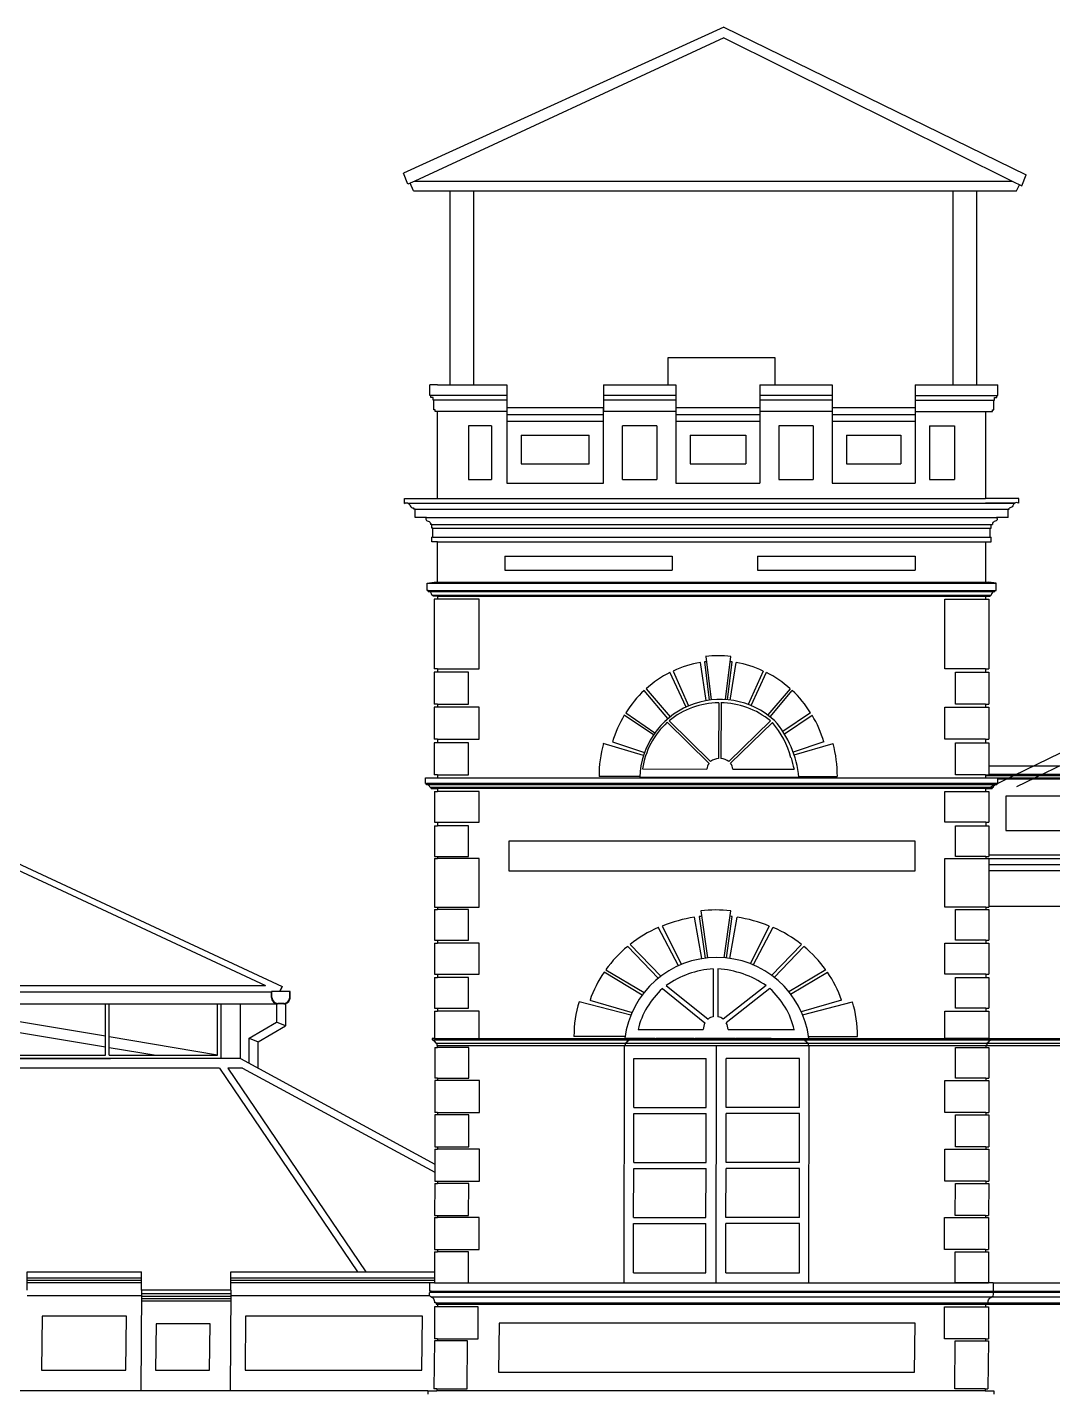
# Model space of a CAD drawing. Extents: x -43 to 90, y 6 to 81.
# Drawn here: x 42.42 to 51.07, y 67.62 to 79.13 of the extents above; entities that cross this region are included whole.
import ezdxf

# ---------------------------------------------------------------- set-up
doc = ezdxf.new("R2010")
doc.units = 0
doc.header["$LTSCALE"] = 0.1
doc.header["$MEASUREMENT"] = 0
doc.layers.add('visto', color=9, linetype='CONTINUOUS')

msp = doc.modelspace()

# ---------------------------------------------------------------- linework, layer by layer
at = {"layer": 'visto'}
for p, q in [((48.296, 79.134), (45.592, 77.901)), ((48.296, 79.134), (50.848, 77.888)), ((48.295, 79.045), (45.687, 77.834)), ((48.295, 79.045), (50.729, 77.834)), ((45.629, 77.808), (45.592, 77.901)), ((45.687, 77.834), (45.629, 77.808)), ((45.687, 77.834), (50.729, 77.834)), ((50.729, 77.834), (50.811, 77.795)), ((50.811, 77.795), (50.848, 77.888)), ((45.678, 77.754), (45.649, 77.817)), ((45.678, 77.754), (50.768, 77.754)), ((45.985, 76.114), (45.985, 77.754)), ((46.185, 76.114), (46.185, 77.754)), ((50.231, 76.114), (50.231, 77.754)), ((50.431, 76.114), (50.431, 77.754)), ((50.768, 77.754), (50.791, 77.804)), ((47.826, 76.114), (47.826, 76.346)), ((47.826, 76.346), (48.726, 76.346)), ((48.726, 76.346), (48.726, 76.114)), ((45.814, 76.024), (45.814, 76.114)), ((45.88, 76.114), (45.814, 76.114)), ((45.88, 76.114), (46.465, 76.114)), ((46.465, 76.114), (46.465, 75.924)), ((47.281, 76.114), (47.891, 76.114)), ((47.281, 76.114), (47.281, 75.924)), ((47.891, 76.114), (47.891, 75.924)), ((48.601, 76.114), (49.211, 76.114)), ((48.601, 76.114), (48.601, 75.924)), ((49.211, 76.114), (49.211, 75.924)), ((49.911, 76.114), (50.61, 76.114)), ((49.911, 76.114), (49.911, 75.924)), ((50.61, 76.024), (50.61, 76.114)), ((45.824, 76.024), (45.814, 76.024)), ((45.824, 76.009), (45.824, 76.024)), ((46.465, 76.024), (45.824, 76.024)), ((45.844, 76.009), (45.824, 76.009)), ((45.844, 75.984), (45.844, 76.009)), ((47.891, 76.024), (47.281, 76.024)), ((49.211, 76.024), (48.601, 76.024)), ((49.911, 76.024), (50.6, 76.024)), ((50.58, 75.984), (50.58, 76.009)), ((50.58, 76.009), (50.6, 76.009)), ((50.6, 76.009), (50.6, 76.024)), ((50.6, 76.024), (50.61, 76.024)), ((45.849, 75.984), (45.844, 75.984)), ((45.849, 75.904), (45.849, 75.984)), ((46.465, 75.984), (45.849, 75.984)), ((45.859, 75.904), (45.849, 75.904)), ((45.859, 75.889), (45.859, 75.904)), ((45.88, 75.889), (45.859, 75.889)), ((46.465, 75.889), (45.88, 75.889)), ((46.465, 75.924), (47.281, 75.924)), ((46.465, 75.924), (46.465, 75.889)), ((46.465, 75.924), (46.465, 75.284)), ((47.891, 75.984), (47.281, 75.984)), ((47.281, 75.924), (47.281, 75.889)), ((47.281, 75.284), (47.281, 75.924)), ((47.891, 75.889), (47.281, 75.889)), ((47.891, 75.924), (48.601, 75.924)), ((47.891, 75.924), (47.891, 75.284)), ((49.211, 75.984), (48.601, 75.984)), ((48.601, 75.924), (48.601, 75.284)), ((49.211, 75.889), (48.601, 75.889)), ((49.211, 75.924), (49.911, 75.924)), ((49.211, 75.924), (49.211, 75.284)), ((49.911, 75.984), (50.575, 75.984)), ((49.911, 75.924), (49.911, 75.284)), ((49.911, 75.889), (50.505, 75.889)), ((50.505, 75.889), (50.565, 75.889)), ((50.565, 75.889), (50.565, 75.904)), ((50.565, 75.904), (50.575, 75.904)), ((50.575, 75.904), (50.575, 75.984)), ((50.575, 75.984), (50.58, 75.984)), ((46.335, 75.769), (46.141, 75.769)), ((46.141, 75.769), (46.141, 75.314)), ((46.335, 75.769), (46.335, 75.314)), ((46.465, 75.864), (47.281, 75.864)), ((46.465, 75.809), (47.281, 75.809)), ((47.731, 75.769), (47.441, 75.769)), ((47.441, 75.314), (47.441, 75.769)), ((47.731, 75.769), (47.731, 75.314)), ((47.891, 75.864), (48.601, 75.864)), ((47.891, 75.809), (48.601, 75.809)), ((49.051, 75.769), (48.761, 75.769)), ((48.761, 75.769), (48.761, 75.314)), ((49.051, 75.769), (49.051, 75.314)), ((49.211, 75.864), (49.911, 75.864)), ((49.211, 75.809), (49.911, 75.809)), ((50.031, 75.769), (50.244, 75.769)), ((50.031, 75.769), (50.031, 75.314)), ((50.244, 75.769), (50.244, 75.314)), ((46.585, 75.689), (46.585, 75.449)), ((46.585, 75.689), (47.161, 75.689)), ((47.161, 75.449), (47.161, 75.689)), ((48.011, 75.689), (48.011, 75.449)), ((48.011, 75.689), (48.481, 75.689)), ((48.481, 75.689), (48.481, 75.449)), ((49.331, 75.689), (49.331, 75.449)), ((49.331, 75.689), (49.791, 75.689)), ((49.791, 75.689), (49.791, 75.449)), ((46.585, 75.449), (47.161, 75.449)), ((48.011, 75.449), (48.481, 75.449)), ((49.331, 75.449), (49.791, 75.449)), ((46.141, 75.314), (46.335, 75.314)), ((47.441, 75.314), (47.731, 75.314)), ((48.761, 75.314), (49.051, 75.314)), ((50.031, 75.314), (50.244, 75.314)), ((46.465, 75.284), (47.281, 75.284)), ((47.891, 75.284), (48.601, 75.284)), ((49.211, 75.284), (49.911, 75.284)), ((45.6, 75.156), (45.88, 75.156)), ((45.631, 75.116), (45.88, 75.116)), ((45.88, 75.156), (50.505, 75.156)), ((45.88, 75.116), (50.752, 75.116)), ((50.785, 75.156), (50.505, 75.156)), ((50.752, 75.116), (50.505, 75.116)), ((55.411, 75.078), (50.55, 72.72)), ((45.69, 75.064), (45.68, 75.064)), ((45.69, 75.064), (50.695, 75.064)), ((45.787, 74.994), (45.69, 74.994)), ((45.787, 74.994), (50.599, 74.994)), ((50.695, 74.994), (50.599, 74.994)), ((50.695, 75.064), (50.705, 75.064)), ((55.411, 74.966), (50.768, 72.72)), ((45.831, 74.934), (45.821, 74.934)), ((45.831, 74.934), (50.554, 74.934)), ((45.841, 74.904), (45.831, 74.904)), ((45.841, 74.904), (50.544, 74.904)), ((50.544, 74.904), (50.554, 74.904)), ((50.554, 74.934), (50.564, 74.934)), ((45.841, 74.829), (45.831, 74.829)), ((45.88, 74.789), (45.831, 74.789)), ((45.841, 74.829), (50.544, 74.829)), ((45.88, 74.789), (50.505, 74.789)), ((50.505, 74.789), (50.554, 74.789)), ((50.544, 74.829), (50.554, 74.829)), ((46.448, 74.669), (47.861, 74.669)), ((46.448, 74.669), (46.448, 74.549)), ((47.861, 74.669), (47.861, 74.549)), ((48.58, 74.669), (49.911, 74.669)), ((48.58, 74.669), (48.58, 74.549)), ((49.911, 74.669), (49.911, 74.549)), ((46.448, 74.549), (47.861, 74.549)), ((48.58, 74.549), (49.911, 74.549)), ((45.792, 74.439), (45.852, 74.449)), ((45.792, 74.439), (50.594, 74.439)), ((45.852, 74.449), (45.88, 74.449)), ((45.88, 74.449), (50.505, 74.449)), ((50.505, 74.449), (50.534, 74.449)), ((50.594, 74.439), (50.534, 74.449)), ((45.802, 74.379), (45.792, 74.379)), ((45.802, 74.379), (50.584, 74.379)), ((45.802, 74.369), (50.584, 74.369)), ((45.834, 74.339), (50.552, 74.339)), ((45.88, 74.329), (45.842, 74.329)), ((45.852, 74.304), (45.852, 73.717)), ((45.88, 74.304), (45.852, 74.304)), ((45.88, 74.329), (45.88, 74.304)), ((45.88, 74.329), (50.505, 74.329)), ((46.231, 74.304), (45.88, 74.304)), ((46.231, 73.717), (46.231, 74.304)), ((50.163, 73.717), (50.163, 74.304)), ((50.163, 74.304), (50.505, 74.304)), ((50.505, 74.329), (50.544, 74.329)), ((50.505, 74.304), (50.533, 74.304)), ((50.533, 74.304), (50.533, 73.717)), ((50.584, 74.379), (50.594, 74.379)), ((48.143, 73.821), (48.188, 73.454)), ((48.31, 73.457), (48.355, 73.821)), ((45.88, 73.717), (45.852, 73.717)), ((45.88, 73.717), (45.88, 73.687)), ((45.88, 73.717), (46.231, 73.717)), ((47.869, 73.697), (47.999, 73.404)), ((48.148, 73.448), (48.098, 73.77)), ((48.132, 73.775), (48.172, 73.452)), ((48.326, 73.456), (48.366, 73.775)), ((48.35, 73.453), (48.4, 73.77)), ((48.628, 73.697), (48.503, 73.415)), ((50.506, 73.717), (50.163, 73.717)), ((50.505, 73.717), (50.533, 73.717)), ((45.852, 73.687), (45.852, 73.417)), ((45.88, 73.687), (45.852, 73.687)), ((46.141, 73.687), (45.88, 73.687)), ((46.141, 73.417), (46.141, 73.687)), ((47.977, 73.394), (47.841, 73.687)), ((48.526, 73.406), (48.657, 73.687)), ((50.253, 73.417), (50.253, 73.687)), ((50.253, 73.687), (50.505, 73.687)), ((50.505, 73.687), (50.533, 73.687)), ((50.533, 73.687), (50.533, 73.417)), ((47.824, 73.296), (47.624, 73.534)), ((47.642, 73.549), (47.843, 73.311)), ((48.856, 73.549), (48.667, 73.327)), ((48.687, 73.312), (48.874, 73.534)), ((45.88, 73.417), (45.852, 73.417)), ((45.852, 73.392), (45.852, 73.122)), ((45.88, 73.392), (45.852, 73.392)), ((45.88, 73.417), (45.88, 73.392)), ((45.88, 73.417), (46.141, 73.417)), ((46.231, 73.392), (45.88, 73.392)), ((46.231, 73.122), (46.231, 73.392)), ((47.469, 73.346), (47.715, 73.177)), ((48.253, 73.43), (48.252, 72.959)), ((48.273, 73.43), (48.272, 72.959)), ((49.029, 73.346), (48.795, 73.186)), ((50.163, 73.122), (50.163, 73.392)), ((50.163, 73.392), (50.505, 73.392)), ((50.505, 73.417), (50.253, 73.417)), ((50.505, 73.417), (50.533, 73.417)), ((50.505, 73.392), (50.533, 73.392)), ((50.533, 73.392), (50.533, 73.122)), ((47.702, 73.159), (47.456, 73.325)), ((47.818, 73.265), (48.171, 72.919)), ((47.834, 73.277), (48.184, 72.934)), ((48.691, 73.276), (48.339, 72.934)), ((48.707, 73.263), (48.352, 72.919)), ((48.807, 73.167), (49.041, 73.325)), ((45.88, 73.122), (45.852, 73.122)), ((45.88, 73.122), (45.88, 73.092)), ((45.88, 73.122), (46.231, 73.122)), ((50.506, 73.122), (50.163, 73.122)), ((50.506, 73.122), (50.533, 73.122)), ((40.216, 73.059), (44.569, 71.035)), ((40.216, 73.008), (44.428, 71.041)), ((45.852, 73.092), (45.852, 72.822)), ((45.88, 73.092), (45.852, 73.092)), ((46.141, 73.092), (45.88, 73.092)), ((46.141, 72.822), (46.141, 73.092)), ((47.618, 72.986), (47.279, 73.087)), ((47.357, 73.099), (47.627, 73.01)), ((49.141, 73.099), (48.882, 73.014)), ((48.89, 72.989), (49.218, 73.087)), ((50.253, 72.822), (50.253, 73.092)), ((50.253, 73.092), (50.506, 73.092)), ((50.506, 73.092), (50.533, 73.092)), ((50.533, 73.092), (50.533, 72.822)), ((50.533, 72.897), (52.189, 72.897)), ((45.777, 72.796), (45.88, 72.796)), ((45.88, 72.822), (45.852, 72.822)), ((45.88, 72.822), (45.88, 72.796)), ((45.88, 72.822), (46.141, 72.822)), ((45.88, 72.796), (50.506, 72.796)), ((47.587, 72.807), (47.243, 72.807)), ((47.587, 72.801), (48.93, 72.801)), ((47.61, 72.871), (48.152, 72.87)), ((48.371, 72.87), (48.89, 72.87)), ((48.929, 72.807), (49.254, 72.807)), ((50.506, 72.822), (50.253, 72.822)), ((50.506, 72.822), (50.533, 72.822)), ((50.506, 72.817), (52.189, 72.817)), ((50.506, 72.797), (52.189, 72.797)), ((50.506, 72.796), (50.61, 72.796)), ((50.533, 72.827), (52.189, 72.827)), ((50.61, 72.787), (52.189, 72.787)), ((45.777, 72.748), (45.787, 72.748)), ((50.6, 72.748), (45.787, 72.748)), ((50.6, 72.738), (45.79, 72.738)), ((50.57, 72.715), (45.819, 72.715)), ((45.827, 72.705), (45.88, 72.705)), ((45.854, 72.681), (45.854, 72.421)), ((45.854, 72.681), (45.88, 72.681)), ((45.88, 72.705), (45.88, 72.681)), ((50.506, 72.705), (45.88, 72.705)), ((46.232, 72.681), (45.88, 72.681)), ((46.232, 72.421), (46.232, 72.681)), ((50.162, 72.421), (50.162, 72.681)), ((50.162, 72.681), (50.506, 72.681)), ((50.506, 72.705), (50.56, 72.705)), ((50.506, 72.681), (50.532, 72.681)), ((50.532, 72.681), (50.532, 72.421)), ((50.6, 72.748), (50.61, 72.748)), ((45.854, 72.421), (45.88, 72.421)), ((45.854, 72.391), (45.854, 72.131)), ((45.854, 72.391), (45.88, 72.391)), ((45.88, 72.421), (45.88, 72.391)), ((45.88, 72.421), (46.232, 72.421)), ((46.142, 72.391), (45.88, 72.391)), ((46.142, 72.131), (46.142, 72.391)), ((50.508, 72.421), (50.162, 72.421)), ((50.252, 72.131), (50.252, 72.391)), ((50.252, 72.391), (50.508, 72.391)), ((50.508, 72.421), (50.508, 72.391)), ((50.508, 72.421), (50.532, 72.421)), ((50.508, 72.391), (50.532, 72.391)), ((50.532, 72.391), (50.532, 72.131)), ((45.854, 72.131), (45.88, 72.131)), ((45.854, 72.116), (45.854, 71.704)), ((45.854, 72.116), (45.88, 72.116)), ((45.88, 72.131), (45.88, 72.116)), ((45.88, 72.131), (46.142, 72.131)), ((46.232, 72.116), (45.88, 72.116)), ((46.232, 71.704), (46.232, 72.116)), ((50.162, 71.704), (50.162, 72.116)), ((50.162, 72.116), (50.508, 72.116)), ((50.508, 72.131), (50.252, 72.131)), ((50.508, 72.131), (50.508, 72.116)), ((50.508, 72.131), (50.532, 72.131)), ((50.508, 72.116), (50.532, 72.116)), ((65.044, 72.142), (50.532, 72.142)), ((50.532, 72.116), (50.532, 71.704)), ((65.044, 72.112), (50.532, 72.112)), ((65.044, 72.062), (50.532, 72.062)), ((65.044, 72.012), (50.532, 72.012)), ((45.854, 71.704), (45.88, 71.704)), ((45.854, 71.684), (45.854, 71.424)), ((45.854, 71.684), (45.88, 71.684)), ((45.88, 71.704), (45.88, 71.684)), ((45.88, 71.704), (46.232, 71.704)), ((46.142, 71.684), (45.88, 71.684)), ((46.142, 71.424), (46.142, 71.684)), ((48.111, 71.269), (48.049, 71.62)), ((48.089, 71.625), (48.139, 71.273)), ((48.102, 71.674), (48.158, 71.275)), ((48.298, 71.276), (48.355, 71.674)), ((48.318, 71.275), (48.367, 71.625)), ((48.346, 71.271), (48.408, 71.62)), ((50.508, 71.704), (50.162, 71.704)), ((50.252, 71.424), (50.252, 71.684)), ((50.252, 71.684), (50.508, 71.684)), ((50.508, 71.704), (50.508, 71.684)), ((50.508, 71.704), (50.532, 71.704)), ((50.508, 71.684), (50.532, 71.684)), ((65.044, 71.71), (50.532, 71.71)), ((50.532, 71.684), (50.532, 71.424)), ((47.914, 71.209), (47.742, 71.534)), ((47.777, 71.544), (47.94, 71.22)), ((48.68, 71.544), (48.52, 71.226)), ((48.545, 71.215), (48.714, 71.534)), ((45.854, 71.424), (45.88, 71.424)), ((45.854, 71.399), (45.854, 71.139)), ((45.854, 71.399), (45.88, 71.399)), ((45.88, 71.424), (45.88, 71.399)), ((45.88, 71.424), (46.142, 71.424)), ((46.232, 71.399), (45.88, 71.399)), ((46.232, 71.139), (46.232, 71.399)), ((47.505, 71.389), (47.764, 71.12)), ((48.951, 71.389), (48.699, 71.128)), ((50.162, 71.139), (50.162, 71.399)), ((50.162, 71.399), (50.508, 71.399)), ((50.508, 71.424), (50.252, 71.424)), ((50.508, 71.424), (50.508, 71.399)), ((50.508, 71.424), (50.532, 71.424)), ((50.508, 71.399), (50.532, 71.399)), ((50.532, 71.399), (50.532, 71.139)), ((47.743, 71.103), (47.485, 71.373)), ((48.721, 71.111), (48.972, 71.373)), ((47.3, 71.176), (47.623, 70.982)), ((48.207, 71.184), (48.207, 70.778)), ((48.247, 71.184), (48.247, 70.778)), ((49.156, 71.176), (48.845, 70.989)), ((36.003, 71.041), (44.428, 71.041)), ((45.854, 71.139), (45.88, 71.139)), ((45.854, 71.11), (45.854, 70.85)), ((45.854, 71.11), (45.88, 71.11)), ((45.88, 71.139), (45.88, 71.11)), ((45.88, 71.139), (46.232, 71.139)), ((46.142, 71.11), (45.88, 71.11)), ((46.142, 70.85), (46.142, 71.11)), ((47.608, 70.962), (47.285, 71.155)), ((47.81, 71.042), (48.163, 70.758)), ((48.654, 71.042), (48.29, 70.758)), ((48.86, 70.969), (49.171, 71.155)), ((50.508, 71.139), (50.162, 71.139)), ((50.252, 70.85), (50.252, 71.11)), ((50.252, 71.11), (50.508, 71.11)), ((50.508, 71.139), (50.508, 71.11)), ((50.508, 71.139), (50.532, 71.139)), ((50.508, 71.11), (50.532, 71.11)), ((50.532, 71.11), (50.532, 70.85)), ((35.888, 70.991), (44.478, 70.99)), ((44.478, 70.941), (44.478, 70.991)), ((44.548, 70.991), (44.478, 70.991)), ((44.482, 70.941), (44.482, 70.991)), ((44.548, 70.991), (44.569, 71.035)), ((44.569, 71.035), (44.548, 70.991)), ((44.569, 71.035), (44.548, 70.991)), ((44.636, 70.991), (44.548, 70.991)), ((44.632, 70.941), (44.632, 70.991)), ((44.636, 70.941), (44.636, 70.991)), ((47.778, 71.017), (48.137, 70.728)), ((48.686, 71.017), (48.317, 70.728)), ((36.379, 70.887), (44.52, 70.887)), ((43.077, 70.453), (43.077, 70.887)), ((43.107, 70.453), (43.107, 70.887)), ((44.023, 70.453), (44.023, 70.887)), ((44.053, 70.425), (44.053, 70.887)), ((44.217, 70.425), (44.217, 70.887)), ((44.52, 70.888), (44.52, 70.733)), ((44.582, 70.891), (44.532, 70.891)), ((44.582, 70.887), (44.532, 70.887)), ((44.595, 70.888), (44.595, 70.702)), ((45.854, 70.85), (45.88, 70.85)), ((45.854, 70.825), (45.854, 70.595)), ((45.854, 70.825), (45.88, 70.825)), ((45.88, 70.85), (45.88, 70.825)), ((45.88, 70.85), (46.142, 70.85)), ((46.232, 70.825), (45.88, 70.825)), ((46.232, 70.595), (46.232, 70.825)), ((47.512, 70.791), (47.074, 70.905)), ((47.166, 70.918), (47.522, 70.815)), ((49.29, 70.918), (48.95, 70.819)), ((48.96, 70.795), (49.382, 70.905)), ((50.162, 70.595), (50.162, 70.825)), ((50.162, 70.825), (50.508, 70.825)), ((50.508, 70.85), (50.252, 70.85)), ((50.508, 70.85), (50.508, 70.825)), ((50.508, 70.85), (50.532, 70.85)), ((50.508, 70.825), (50.532, 70.825)), ((50.532, 70.825), (50.532, 70.595)), ((42.146, 70.771), (43.077, 70.616)), ((44.29, 70.599, 2.835), (44.52, 70.733)), ((44.365, 70.568, 2.835), (44.595, 70.702)), ((44.595, 70.702), (44.52, 70.733)), ((42.146, 70.68), (43.077, 70.525)), ((43.107, 70.611), (44.023, 70.458)), ((44.29, 70.385, 2.835), (44.29, 70.599, 2.835)), ((44.29, 70.599, 2.835), (44.365, 70.568, 2.835)), ((45.854, 70.595), (45.833, 70.595)), ((45.833, 70.583), (45.845, 70.583)), ((45.845, 70.583), (47.504, 70.583)), ((45.854, 70.595), (46.232, 70.595)), ((45.88, 70.595), (45.88, 70.595)), ((46.143, 70.595), (47.46, 70.595)), ((47.463, 70.613), (47.031, 70.613)), ((47.46, 70.595), (49.013, 70.595)), ((47.717, 70.595), (47.473, 70.595)), ((47.504, 70.583), (48.969, 70.583)), ((47.572, 70.67), (48.122, 70.67)), ((48.047, 70.595), (47.724, 70.595)), ((48.394, 70.595), (48.054, 70.595)), ((48.332, 70.67), (48.892, 70.67)), ((48.695, 70.595), (48.401, 70.595)), ((48.969, 70.583), (50.555, 70.583)), ((49.011, 70.613), (49.425, 70.613)), ((49.013, 70.595), (50.532, 70.595)), ((50.532, 70.595), (50.162, 70.595)), ((50.532, 70.595), (50.555, 70.595)), ((50.555, 70.595), (52.089, 70.595)), ((50.555, 70.583), (52.121, 70.583)), ((43.107, 70.52), (43.506, 70.453)), ((44.365, 70.344, 2.835), (44.365, 70.568, 2.835)), ((45.852, 70.576), (45.845, 70.576)), ((45.856, 70.52), (45.856, 70.26)), ((45.856, 70.52), (45.88, 70.52)), ((45.866, 70.555), (49.002, 70.555)), ((45.873, 70.555), (47.471, 70.555)), ((45.88, 70.535), (45.873, 70.535)), ((45.88, 70.535), (45.88, 70.535)), ((45.88, 70.535), (47.486, 70.535)), ((45.88, 70.535), (47.464, 70.535)), ((45.88, 70.52), (45.88, 70.535)), ((46.145, 70.52), (45.88, 70.52)), ((46.145, 70.26), (46.145, 70.52)), ((47.356, 70.535), (47.447, 70.535)), ((47.455, 68.532), (47.457, 70.535)), ((47.464, 70.535), (49.016, 70.535)), ((48.232, 70.534), (48.229, 68.532)), ((48.935, 70.535), (50.508, 70.535)), ((49.009, 70.555), (50.515, 70.555)), ((49.014, 68.532), (49.016, 70.535)), ((50.252, 70.26), (50.252, 70.52)), ((50.252, 70.52), (50.508, 70.52)), ((50.508, 70.535), (50.508, 70.52)), ((50.508, 70.535), (50.508, 70.535)), ((50.508, 70.52), (50.532, 70.52)), ((50.515, 70.535), (52.086, 70.535)), ((50.522, 70.555), (52.093, 70.555)), ((50.532, 70.52), (50.532, 70.26)), ((37.097, 70.425), (43.12, 70.425)), ((44.053, 70.425), (37.311, 70.425)), ((42.97, 70.425), (37.715, 70.425)), ((42.146, 70.453), (43.077, 70.453)), ((43.107, 70.453), (44.023, 70.453)), ((44.053, 70.453), (44.053, 70.453)), ((44.053, 70.453), (44.053, 70.453)), ((44.217, 70.425), (44.053, 70.425)), ((44.217, 70.425), (45.856, 69.535)), ((47.537, 70.012), (47.537, 70.427)), ((47.537, 70.427), (48.147, 70.427)), ((48.147, 70.012), (48.147, 70.427)), ((48.317, 70.012), (48.317, 70.427)), ((48.936, 70.427), (48.317, 70.427)), ((48.936, 70.012), (48.936, 70.427)), ((44.038, 70.344), (36.37, 70.344)), ((44.038, 70.344), (45.203, 68.625)), ((44.234, 70.344), (44.111, 70.344)), ((44.111, 70.344), (45.275, 68.625)), ((44.234, 70.344), (45.856, 69.466)), ((45.88, 70.26), (45.856, 70.26)), ((45.856, 70.24), (45.856, 69.97)), ((45.88, 70.24), (45.856, 70.24)), ((45.88, 70.26), (45.88, 70.24)), ((45.88, 70.26), (46.145, 70.26)), ((46.235, 70.24), (45.88, 70.24)), ((46.235, 69.97), (46.235, 70.24)), ((50.162, 69.97), (50.162, 70.24)), ((50.162, 70.24), (50.508, 70.24)), ((50.508, 70.26), (50.252, 70.26)), ((50.508, 70.26), (50.508, 70.24)), ((50.508, 70.26), (50.532, 70.26)), ((50.508, 70.24), (50.532, 70.24)), ((50.532, 70.24), (50.532, 69.97)), ((47.537, 70.012), (48.147, 70.012)), ((48.936, 70.012), (48.317, 70.012)), ((45.88, 69.97), (45.856, 69.97)), ((45.856, 69.95), (45.856, 69.68)), ((45.88, 69.95), (45.856, 69.95)), ((45.88, 69.97), (45.88, 69.95)), ((45.88, 69.97), (46.235, 69.97)), ((46.145, 69.95), (45.88, 69.95)), ((46.145, 69.68), (46.145, 69.95)), ((47.537, 69.547), (47.537, 69.962)), ((47.537, 69.962), (48.147, 69.962)), ((48.147, 69.547), (48.147, 69.962)), ((48.317, 69.547), (48.317, 69.962)), ((48.936, 69.962), (48.317, 69.962)), ((48.936, 69.547), (48.936, 69.962)), ((50.508, 69.97), (50.162, 69.97)), ((50.252, 69.68), (50.252, 69.95)), ((50.252, 69.95), (50.508, 69.95)), ((50.508, 69.97), (50.508, 69.95)), ((50.508, 69.97), (50.532, 69.97)), ((50.508, 69.95), (50.532, 69.95)), ((50.532, 69.95), (50.532, 69.68)), ((45.856, 69.68), (45.88, 69.68)), ((45.856, 69.66), (45.856, 69.39)), ((45.856, 69.66), (45.88, 69.66)), ((45.88, 69.68), (45.88, 69.66)), ((45.88, 69.68), (46.145, 69.68)), ((46.235, 69.66), (45.88, 69.66)), ((46.235, 69.39), (46.235, 69.66)), ((50.162, 69.39), (50.162, 69.66)), ((50.162, 69.66), (50.508, 69.66)), ((50.508, 69.68), (50.252, 69.68)), ((50.508, 69.68), (50.508, 69.66)), ((50.508, 69.68), (50.532, 69.68)), ((50.508, 69.66), (50.532, 69.66)), ((50.532, 69.66), (50.532, 69.39)), ((47.537, 69.547), (48.147, 69.547)), ((48.936, 69.547), (48.317, 69.547)), ((47.535, 69.082), (47.537, 69.497)), ((47.537, 69.497), (48.147, 69.497)), ((48.144, 69.082), (48.147, 69.497)), ((48.314, 69.082), (48.317, 69.497)), ((48.936, 69.497), (48.317, 69.497)), ((48.934, 69.082), (48.936, 69.497)), ((45.856, 69.37), (45.854, 69.1)), ((45.856, 69.39), (45.88, 69.39)), ((45.856, 69.37), (45.88, 69.37)), ((45.88, 69.39), (45.88, 69.37)), ((45.88, 69.39), (46.235, 69.39)), ((46.145, 69.37), (45.88, 69.37)), ((46.142, 69.1), (46.145, 69.37)), ((50.508, 69.39), (50.162, 69.39)), ((50.25, 69.1), (50.252, 69.37)), ((50.252, 69.37), (50.508, 69.37)), ((50.508, 69.39), (50.508, 69.37)), ((50.508, 69.39), (50.532, 69.39)), ((50.508, 69.37), (50.532, 69.37)), ((50.532, 69.37), (50.53, 69.1)), ((45.854, 69.1), (45.878, 69.1)), ((45.878, 69.1), (46.142, 69.1)), ((45.878, 69.1), (45.878, 69.082)), ((50.506, 69.1), (50.25, 69.1)), ((50.506, 69.1), (50.506, 69.082)), ((50.506, 69.1), (50.53, 69.1)), ((45.854, 69.082), (45.854, 68.812)), ((45.854, 69.082), (45.878, 69.082)), ((46.232, 69.082), (45.878, 69.082)), ((46.232, 68.812), (46.232, 69.082)), ((47.535, 69.082), (48.144, 69.082)), ((47.535, 69.032), (48.144, 69.032)), ((47.535, 68.617), (47.535, 69.032)), ((48.144, 68.617), (48.144, 69.032)), ((48.934, 69.082), (48.314, 69.082)), ((48.934, 69.032), (48.314, 69.032)), ((48.314, 68.617), (48.314, 69.032)), ((48.934, 68.617), (48.934, 69.032)), ((50.16, 68.812), (50.16, 69.082)), ((50.16, 69.082), (50.506, 69.082)), ((50.506, 69.082), (50.53, 69.082)), ((50.53, 69.082), (50.53, 68.812)), ((45.854, 68.812), (45.854, 68.812)), ((45.854, 68.812), (45.878, 68.812)), ((45.854, 68.794), (45.854, 68.532)), ((45.854, 68.794), (45.878, 68.794)), ((45.878, 68.812), (46.232, 68.812)), ((45.878, 68.812), (45.878, 68.794)), ((46.142, 68.794), (45.878, 68.794)), ((46.142, 68.532), (46.142, 68.794)), ((50.506, 68.812), (50.16, 68.812)), ((50.25, 68.532), (50.25, 68.794)), ((50.25, 68.794), (50.506, 68.794)), ((50.506, 68.812), (50.506, 68.794)), ((50.506, 68.812), (50.53, 68.812)), ((50.506, 68.794), (50.53, 68.794)), ((50.53, 68.794), (50.53, 68.532)), ((42.417, 68.625), (43.38, 68.625)), ((42.417, 68.47), (42.417, 68.625)), ((43.38, 68.47), (43.38, 68.625)), ((44.135, 68.625), (45.854, 68.625)), ((44.135, 68.47), (44.135, 68.625)), ((42.417, 68.575), (43.38, 68.575)), ((42.417, 68.555), (43.38, 68.555)), ((42.417, 68.535), (43.38, 68.535)), ((44.135, 68.575), (45.854, 68.575)), ((44.135, 68.555), (45.854, 68.555)), ((44.135, 68.535), (45.854, 68.535)), ((45.813, 68.532), (45.813, 68.462)), ((45.854, 68.532), (45.813, 68.532)), ((45.854, 68.532), (46.142, 68.532)), ((45.854, 68.532), (50.53, 68.532)), ((47.445, 68.532), (49.024, 68.532)), ((47.535, 68.617), (48.144, 68.617)), ((48.314, 68.617), (48.934, 68.617)), ((50.53, 68.532), (50.25, 68.532)), ((50.571, 68.532), (50.53, 68.532)), ((50.571, 68.532), (50.571, 68.462)), ((50.571, 68.532), (65.004, 68.532)), ((42.417, 68.425), (43.38, 68.425)), ((43.38, 68.47), (43.375, 67.62)), ((44.135, 68.47), (43.38, 68.47)), ((44.135, 68.44), (43.38, 68.44)), ((43.38, 68.42), (44.135, 68.42)), ((43.38, 68.4), (44.135, 68.4)), ((44.135, 68.47), (44.13, 67.62)), ((44.135, 68.425), (45.813, 68.425)), ((45.819, 68.462), (69.608, 68.462)), ((45.819, 68.452), (69.608, 68.452)), ((45.826, 68.412), (69.601, 68.412)), ((43.38, 68.38), (44.135, 68.38)), ((45.854, 68.33), (45.854, 68.06)), ((45.879, 68.33), (45.854, 68.33)), ((45.868, 68.362), (45.858, 68.362)), ((45.868, 68.362), (65.049, 68.362)), ((45.868, 68.362), (45.868, 68.352)), ((45.868, 68.352), (65.059, 68.352)), ((45.878, 68.352), (45.868, 68.352)), ((45.878, 68.352), (45.878, 68.33)), ((46.224, 68.33), (45.878, 68.33)), ((46.224, 68.06), (46.224, 68.33)), ((50.16, 68.06), (50.16, 68.33)), ((50.16, 68.33), (50.506, 68.33)), ((50.506, 68.352), (50.506, 68.33)), ((50.506, 68.352), (50.516, 68.352)), ((50.506, 68.33), (50.53, 68.33)), ((50.516, 68.362), (50.516, 68.352)), ((50.516, 68.362), (50.526, 68.362)), ((50.53, 68.33), (50.53, 68.06)), ((45.879, 68.06), (45.854, 68.06)), ((45.878, 68.06), (45.878, 68.041)), ((45.878, 68.06), (46.224, 68.06)), ((45.878, 68.06), (45.878, 68.041)), ((50.506, 68.06), (50.16, 68.06)), ((50.506, 68.06), (50.506, 68.041)), ((50.506, 68.06), (50.506, 68.041)), ((50.506, 68.06), (50.53, 68.06)), ((45.854, 68.041), (45.849, 67.636)), ((45.854, 68.041), (45.849, 67.636)), ((45.878, 68.041), (45.853, 68.041)), ((46.134, 68.041), (45.878, 68.041)), ((46.134, 68.041), (45.878, 68.041)), ((46.129, 67.636), (46.134, 68.041)), ((46.129, 67.636), (46.134, 68.041)), ((50.245, 67.636), (50.25, 68.041)), ((50.25, 68.041), (50.506, 68.041)), ((50.506, 68.041), (50.53, 68.041)), ((50.53, 68.041), (50.525, 67.636)), ((45.798, 67.62), (30.17, 67.62)), ((45.789, 67.62), (45.714, 67.62)), ((45.798, 67.62), (45.798, 67.59)), ((45.798, 67.62), (45.873, 67.62)), ((45.874, 67.636), (45.849, 67.636)), ((45.873, 67.636), (46.129, 67.636)), ((45.873, 67.636), (45.873, 67.62)), ((45.873, 67.636), (46.129, 67.636)), ((50.501, 67.62), (45.873, 67.62)), ((50.501, 67.636), (50.245, 67.636)), ((50.501, 67.636), (50.501, 67.62)), ((50.501, 67.636), (50.525, 67.636)), ((50.501, 67.62), (50.576, 67.62)), ((50.576, 67.62), (50.576, 67.59))]:
    msp.add_line(p, q, dxfattribs=at)
for points in [[(45.88, 75.156), (45.88, 75.889)], [(50.505, 75.889), (50.505, 75.156)], [(45.6, 75.114), (45.6, 75.156)], [(45.68, 75.064), (45.68, 75.074)], [(50.705, 75.064), (50.705, 75.074)], [(50.785, 75.116), (50.785, 75.156)], [(45.69, 74.994), (45.69, 75.064)], [(50.695, 74.994), (50.695, 75.064)], [(45.831, 74.904), (45.831, 74.934)], [(45.841, 74.829), (45.841, 74.904)], [(50.544, 74.829), (50.544, 74.904)], [(50.554, 74.904), (50.554, 74.934)], [(45.831, 74.789), (45.831, 74.829)], [(45.88, 74.449), (45.88, 74.789)], [(50.505, 74.789), (50.505, 74.449)], [(50.554, 74.789), (50.554, 74.829)], [(45.792, 74.379), (45.792, 74.439)], [(50.594, 74.379), (50.594, 74.439)], [(45.802, 74.369), (45.802, 74.379)], [(50.505, 74.329), (50.505, 74.304)], [(50.584, 74.369), (50.584, 74.379)], [(50.505, 73.717), (50.505, 73.687)], [(50.505, 73.417), (50.505, 73.392)], [(50.506, 73.122), (50.506, 73.092)], [(45.777, 72.748), (45.777, 72.796)], [(50.506, 72.822), (50.506, 72.796)], [(50.61, 72.748), (50.61, 72.796)], [(45.787, 72.738), (45.787, 72.748)], [(50.506, 72.705), (50.506, 72.681)], [(50.6, 72.738), (50.6, 72.748)], [(45.833, 70.595), (45.833, 70.583)], [(45.845, 70.583), (45.845, 70.576)], [(47.504, 70.595), (47.504, 70.583), (47.492, 70.583), (47.492, 70.576), (47.485, 70.576), (47.485, 70.569), (47.478, 70.569), (47.478, 70.562), (47.471, 70.562), (47.471, 70.555), (47.464, 70.555), (47.464, 70.535), (47.457, 70.535)], [(48.969, 70.595), (48.969, 70.583), (48.981, 70.583), (48.981, 70.576), (48.988, 70.576), (48.988, 70.569), (48.995, 70.569), (48.995, 70.562), (49.002, 70.562), (49.002, 70.555), (49.009, 70.555), (49.009, 70.535), (49.016, 70.535)], [(50.555, 70.595), (50.555, 70.583), (50.543, 70.583), (50.543, 70.576), (50.536, 70.576), (50.536, 70.569), (50.529, 70.569), (50.529, 70.562), (50.522, 70.562), (50.522, 70.555), (50.515, 70.555), (50.515, 70.535), (50.508, 70.535)], [(45.852, 70.576), (45.852, 70.569), (45.859, 70.569), (45.859, 70.562), (45.866, 70.562), (45.866, 70.555), (45.873, 70.555), (45.873, 70.535)]]:
    msp.add_lwpolyline(points, dxfattribs=at)
for points in [[(50.678, 72.352), (52.044, 72.352), (52.044, 72.642), (50.678, 72.642)], [(46.482, 72.012), (49.912, 72.012), (49.912, 72.262), (46.482, 72.262)], [(45.88, 70.535), (45.88, 70.535)], [(43.255, 68.25), (42.542, 68.25), (42.537, 67.795), (43.25, 67.795)], [(43.5, 67.795), (43.955, 67.795), (43.96, 68.185), (43.505, 68.185)], [(45.753, 68.25), (44.26, 68.25), (44.255, 67.795), (45.748, 67.795)], [(46.395, 67.778), (49.905, 67.778), (49.91, 68.192), (46.4, 68.192)]]:
    msp.add_lwpolyline(points, close=True, dxfattribs=at)
for centre, radius, start, end in [((45.801, 74.338), 0.031, 1.7687, 88.2313), ((45.833, 74.33), 0.00912, 354.1629, 95.8371), ((50.553, 74.33), 0.00912, 84.1629, 185.8371), ((50.585, 74.338), 0.031, 91.7687, 178.2313), ((48.265, 72.779), 0.679, 47.5705, 178.1878), ((48.262, 72.754), 0.676, 90.7781, 129.2772), ((48.262, 72.754), 0.676, 90.7781, 129.2772), ((48.261, 72.754), 0.676, 70.0522, 89.0509), ((48.261, 72.754), 0.676, 50.5535, 70.0522), ((48.275, 72.771), 0.673, 132.7905, 171.4552), ((48.118, 72.764), 0.772, 15.1369, 40.2957), ((48.081, 72.72), 0.853, 5.4226, 41.0868), ((48.252, 72.86), 0.1, 143.7086, 174.1792), ((48.263, 72.829), 0.131, 94.7441, 126.6818), ((48.261, 72.829), 0.131, 53.1739, 85.116), ((48.272, 72.86), 0.1, 5.6575, 36.1281), ((50.405, 73.33), 1.584, 193.3025, 196.8946), ((45.789, 72.709), 0.0287, 11.6989, 93.8263), ((45.818, 72.706), 0.00912, 354.1629, 95.8371), ((50.569, 72.706), 0.00912, 84.1629, 185.8371), ((50.598, 72.709), 0.0287, 86.1737, 168.3011), ((48.237, 70.496), 0.783, 7.2387, 172.7613), ((48.268, 70.384), 0.802, 94.3759, 124.8211), ((48.184, 70.348), 0.838, 55.9545, 85.7407), ((44.532, 70.941), 0.054, 180, 270), ((44.532, 70.941), 0.05, 180, 270), ((44.582, 70.941), 0.05, 270, 0), ((44.582, 70.941), 0.054, 283.3843, 0), ((44.582, 70.941), 0.054, 347.6553, 0), ((48.236, 70.51), 0.683, 132.1029, 166.4923), ((48.227, 70.51), 0.683, 13.5077, 47.8971), ((44.582, 70.941), 0.054, 270, 283.3843), ((48.263, 70.665), 0.141, 153.3685, 178.046), ((48.227, 70.675), 0.105, 100.9806, 127.32), ((48.227, 70.675), 0.105, 52.68, 79.0194), ((48.191, 70.665), 0.141, 1.954, 26.6315), ((48.263, 70.665), 0.141, 180.0773, 180.0802)]:
    msp.add_arc(centre, radius, start, end, dxfattribs=at)
for centre, major_axis, ratio, start_param, end_param in [((48.249, 72.832), (0, 0.995), 0.9571, -0.111837, 0.111748), ((48.249, 72.82), (0, 0.963), 0.9571, 0.164465, 0.424305), ((48.249, 72.82), (0, 0.963), 0.9571, 0.109521, 0.126959), ((48.249, 72.82), (0, 0.963), 0.9571, -0.127042, -0.109603), ((48.249, 72.82), (0, 0.963), 0.9571, -0.424305, -0.164465), ((48.237, 72.829), (0, 0.951), 0.9571, 0.450239, 0.71312), ((48.26, 72.829), (0, 0.951), 0.9571, -0.71312, -0.450239), ((48.249, 72.807), (0, 0.977), 0.9571, 0.732152, 0.98699), ((48.249, 72.807), (0, 0.977), 0.9571, -0.98699, -0.732152), ((48.249, 72.807), (0, 0.977), 0.9571, 1.011875, 1.267649), ((48.249, 72.807), (0, 0.977), 0.9571, -1.267649, -1.011875), ((48.249, 72.807), (0, 1.051), 0.9571, 1.301587, 1.570796), ((48.249, 72.807), (0, 1.051), 0.9571, -1.570796, -1.301587), ((48.228, 70.625), (-1.097, 0), 0.918951, -1.406331, -1.146492), ((48.228, 70.625), (-1.097, 0), 0.918951, -1.461276, -1.443837), ((48.228, 70.638), (-1.134, 0), 0.918951, 4.600552, 4.824137), ((48.228, 70.625), (1.097, 0), 0.918951, 1.443754, 1.461193), ((48.228, 70.625), (1.097, 0), 0.918951, 1.146492, 1.406331), ((48.215, 70.636), (-1.084, 0), 0.918951, -1.120558, -0.857676), ((48.242, 70.636), (-1.084, 0), 0.918951, 3.999269, 4.26215), ((48.228, 70.613), (1.112, 0), 0.918951, 2.302948, 2.557787), ((48.228, 70.613), (-1.112, 0), 0.918951, 3.725399, 3.980237), ((48.228, 70.613), (-1.112, 0), 0.918951, -0.558922, -0.303147), ((48.228, 70.613), (1.112, 0), 0.918951, 0.303147, 0.558922), ((48.228, 70.613), (1.197, 0), 0.918951, 2.872383, 3.141593), ((48.228, 70.613), (1.197, 0), 0.918951, 0, 0.26921)]:
    msp.add_ellipse(centre, major_axis=major_axis, ratio=ratio, start_param=start_param, end_param=end_param, dxfattribs=at)
for points in [[(45.6, 75.114), (45.618, 75.119), (45.634, 75.114), (45.645, 75.101), (45.655, 75.084), (45.68, 75.074)], [(50.785, 75.116), (50.767, 75.121), (50.752, 75.116), (50.74, 75.103), (50.73, 75.085), (50.705, 75.074)], [(45.787, 74.994), (45.781, 74.986), (45.783, 74.976), (45.791, 74.966), (45.809, 74.96), (45.818, 74.951), (45.821, 74.934)], [(50.599, 74.994), (50.604, 74.986), (50.603, 74.976), (50.594, 74.966), (50.577, 74.96), (50.567, 74.951), (50.564, 74.934)], [(45.858, 68.362), (45.848, 68.396), (45.826, 68.412), (45.821, 68.415), (45.815, 68.422), (45.811, 68.444), (45.816, 68.452)], [(45.816, 68.452), (45.825, 68.453), (45.828, 68.456), (45.826, 68.46), (45.819, 68.462), (45.813, 68.462)], [(50.526, 68.362), (50.535, 68.396), (50.558, 68.412), (50.562, 68.415), (50.569, 68.422), (50.573, 68.444), (50.568, 68.452)], [(50.568, 68.452), (50.559, 68.453), (50.556, 68.456), (50.558, 68.46), (50.565, 68.462), (50.571, 68.462)]]:
    msp.add_spline(points, degree=3, dxfattribs=at)

doc.saveas('drawing.dxf')
